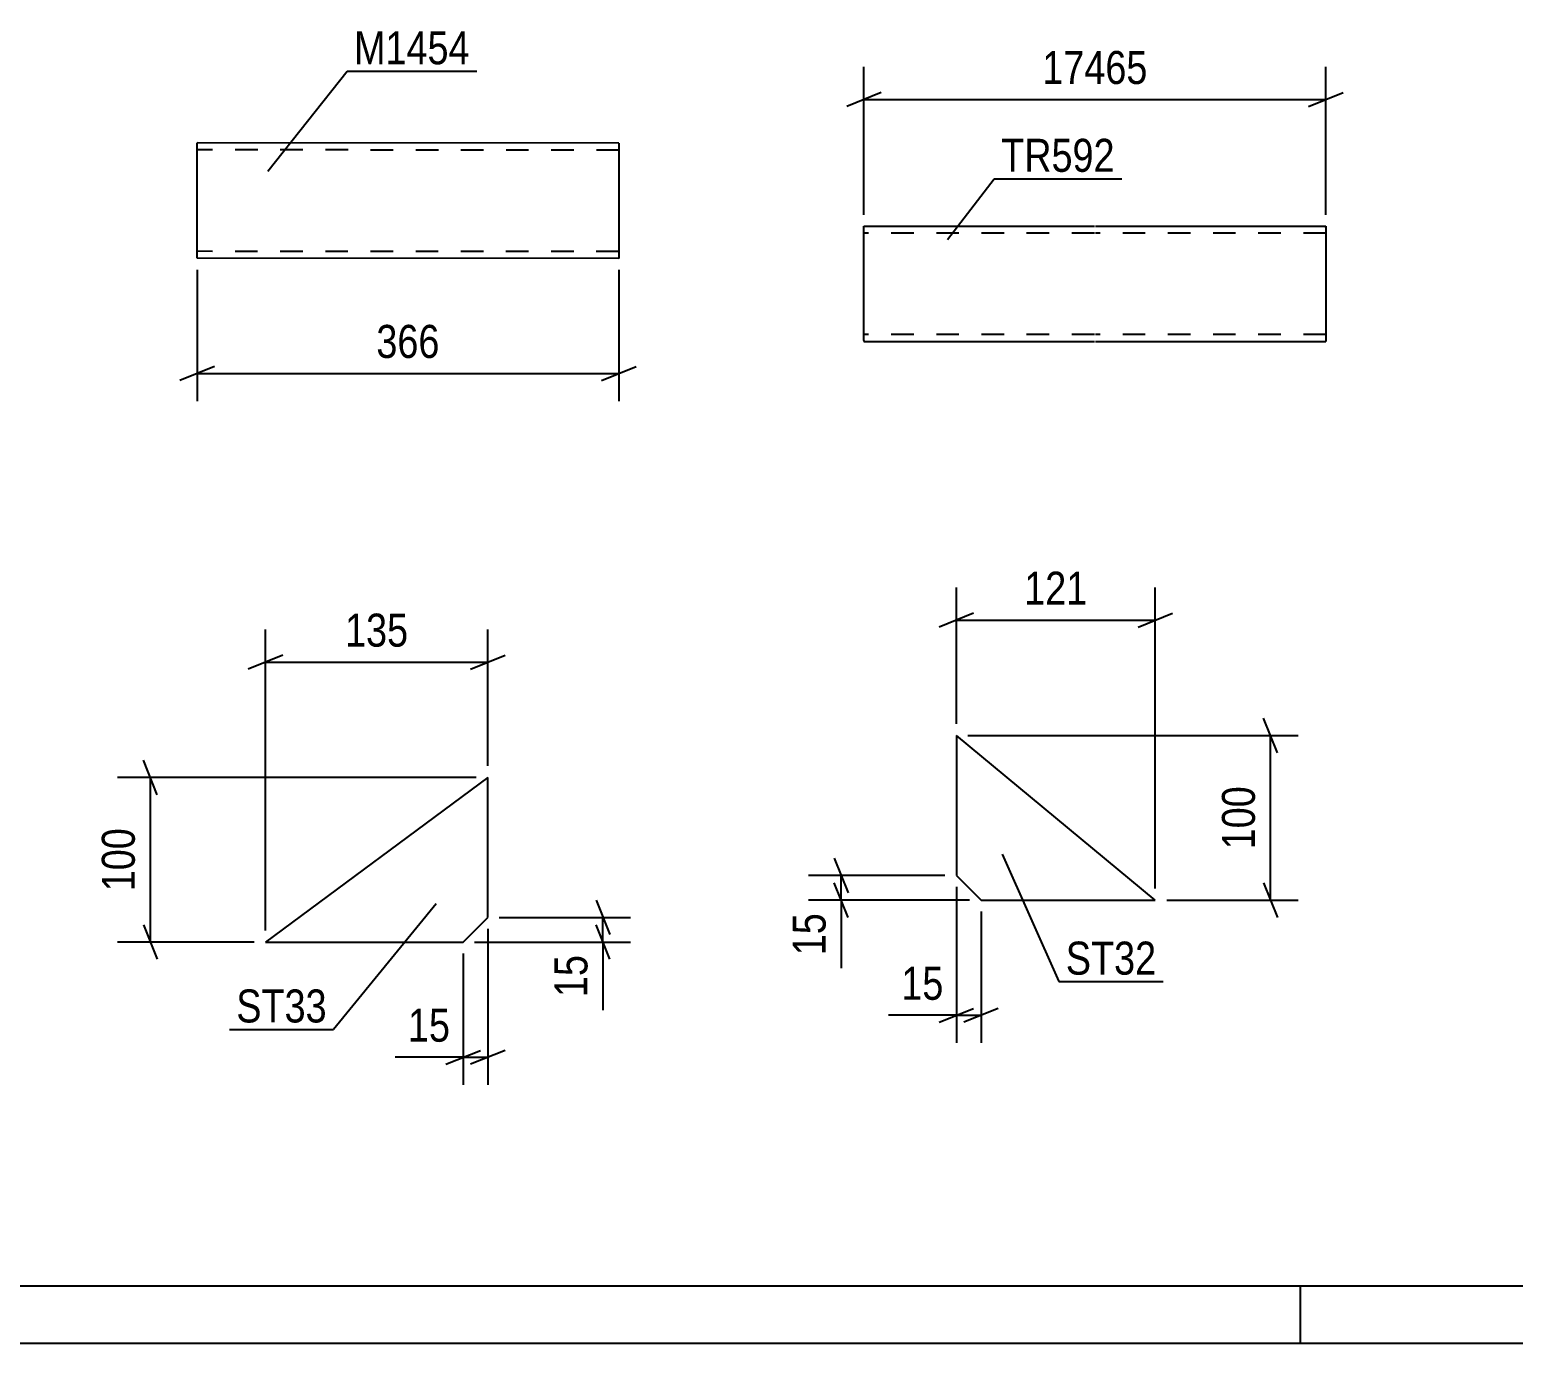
# Model space of a CAD drawing. Header units: millimetres. Extents: x -187 to 420, y 0 to 420.
# Drawn here: x 99.7 to 228.5, y 0 to 114 of the extents above; entities that cross this region are included whole.
import ezdxf

# ---------------------------------------------------------------- set-up
doc = ezdxf.new("R2010")
doc.units = ezdxf.units.MM
doc.linetypes.add('DXK_LINE_DOT2', pattern=[3.9198, 1.9599, -1.9599])
doc.styles.add('Arial Narrow', font='ARIALN.TTF', dxfattribs={"height": 0.2})

# ---------------------------------------------------------------- blocks, each defined once
blk = doc.blocks.new('Unknown-203760524-1117')
at = {"color": 5, "linetype": 'Continuous'}
for p, q in [((5, 5), (415, 5)), ((210, 0), (210, 5)), ((0, 0), (420, 0))]:
    blk.add_line(p, q, dxfattribs=at)
blk = doc.blocks.new('Part-203760524-2741 - 2725')
at = {"color": 2, "linetype": 'Continuous'}
for p, q in [((197.39, 38.46), (180.12, 52.74)), ((180.12, 52.74), (180.12, 40.6)), ((180.12, 40.6), (182.26, 38.46)), ((182.26, 38.46), (197.39, 38.46))]:
    blk.add_line(p, q, dxfattribs=at)
blk = doc.blocks.new('Part-203760524-2670 - 2654')
at = {"color": 2, "linetype": 'Continuous'}
for p, q in [((139.44, 49.1), (120.15, 34.82)), ((139.44, 36.96), (139.44, 49.1)), ((137.3, 34.82), (139.44, 36.96)), ((120.15, 34.82), (137.3, 34.82))]:
    blk.add_line(p, q, dxfattribs=at)
blk = doc.blocks.new('Part-203760524-2607 - 2591')
at = {"color": 2, "linetype": 'Continuous'}
for p, q in [((114.21, 94.15), (114.21, 104.15)), ((150.83, 104.13), (114.21, 104.15)), ((150.83, 104.13), (150.82, 94.13)), ((150.82, 94.13), (114.21, 94.15))]:
    blk.add_line(p, q, dxfattribs=at)
at = {"color": 7, "linetype": 'DXK_LINE_DOT2'}
for p, q in [((150.83, 103.53), (114.21, 103.55)), ((114.21, 94.79), (114.21, 94.89)), ((114.21, 94.79), (114.21, 94.89)), ((114.21, 94.75), (114.21, 94.79)), ((114.21, 94.75), (114.21, 94.79)), ((150.82, 94.73), (114.21, 94.75)), ((150.82, 94.73), (150.82, 94.78))]:
    blk.add_line(p, q, dxfattribs=at)
blk = doc.blocks.new('Part-203760524-2421 - 2402')
at = {"color": 2, "linetype": 'Continuous'}
for p, q in [((172.1, 87.01), (172.1, 96.92)), ((172.1, 96.92), (192.1, 96.92)), ((192.2, 96.92), (212.2, 96.92)), ((212.2, 96.92), (212.2, 86.92)), ((172.1, 87.01), (172.1, 86.92)), ((172.1, 86.92), (192.1, 86.92)), ((192.2, 86.92), (212.2, 86.92))]:
    blk.add_line(p, q, dxfattribs=at)
at = {"color": 7, "linetype": 'DXK_LINE_DOT2'}
for p, q in [((212.2, 96.82), (212.2, 96.92)), ((192.1, 96.32), (172.1, 96.32)), ((212.2, 96.32), (192.2, 96.32)), ((172.1, 87.52), (172.1, 87.56)), ((192.1, 87.52), (172.1, 87.52)), ((212.2, 87.52), (192.2, 87.52)), ((212.2, 87.52), (212.2, 87.56))]:
    blk.add_line(p, q, dxfattribs=at)
blk = doc.blocks.new('StraightDimension-203760524-2765 - 2725')
at = {"color": 7, "linetype": 'Continuous'}
for p, q in [((169.52, 42.1), (170.72, 39.1)), ((179.12, 40.6), (167.27, 40.6)), ((170.72, 36.96), (169.52, 39.96)), ((170.12, 38.46), (170.12, 40.6)), ((181.26, 38.46), (167.27, 38.46)), ((170.12, 38.46), (170.12, 32.55)), ((170.12, 38.46), (170.12, 32.55))]:
    blk.add_line(p, q, dxfattribs=at)
at = {"color": 0}
blk.add_wipeout([(169.37, 37.93), (165.17, 37.93), (165.17, 33.07), (169.37, 33.07)], dxfattribs=at)
at = {"color": 3, "style": 'Arial Narrow'}
blk.add_text('15', height=2.863, rotation=90.0002, dxfattribs=at).set_placement((168.77, 33.67))
blk = doc.blocks.new('StraightDimension-203760524-2743 - 2725')
at = {"color": 7, "linetype": 'Continuous'}
for p, q in [((180.12, 39.6), (180.12, 26.06)), ((182.26, 37.46), (182.26, 26.06)), ((180.12, 28.46), (174.22, 28.46)), ((180.12, 28.46), (174.22, 28.46)), ((178.62, 27.86), (181.62, 29.06)), ((180.12, 28.46), (182.26, 28.46)), ((183.76, 29.06), (180.76, 27.86))]:
    blk.add_line(p, q, dxfattribs=at)
at = {"color": 0}
blk.add_wipeout([(179.6, 29.21), (179.6, 33.41), (174.74, 33.41), (174.74, 29.21)], dxfattribs=at)
at = {"color": 3, "style": 'Arial Narrow'}
blk.add_text('15', height=2.863, dxfattribs=at).set_placement((175.34, 29.81))
blk = doc.blocks.new('StraightDimension-203760524-2755 - 2725')
at = {"color": 7, "linetype": 'Continuous'}
for p, q in [((180.12, 53.74), (180.12, 65.59)), ((197.39, 39.46), (197.39, 65.59)), ((181.62, 63.34), (178.62, 62.14)), ((195.89, 62.14), (198.89, 63.34)), ((180.12, 62.74), (197.39, 62.74))]:
    blk.add_line(p, q, dxfattribs=at)
at = {"color": 0}
blk.add_wipeout([(192.1, 63.49), (192.1, 67.69), (185.41, 67.69), (185.41, 63.49)], dxfattribs=at)
at = {"color": 3, "style": 'Arial Narrow'}
blk.add_text('121', height=2.863, dxfattribs=at).set_placement((186.01, 64.09))
blk = doc.blocks.new('StraightDimension-203760524-2776 - 2725')
at = {"color": 7, "linetype": 'Continuous'}
for p, q in [((207.99, 51.24), (206.79, 54.24)), ((181.12, 52.74), (209.79, 52.74)), ((207.39, 38.46), (207.39, 52.74)), ((206.79, 39.96), (207.99, 36.96)), ((198.39, 38.46), (209.79, 38.46))]:
    blk.add_line(p, q, dxfattribs=at)
at = {"color": 0}
blk.add_wipeout([(206.64, 48.94), (202.44, 48.94), (202.44, 42.26), (206.64, 42.26)], dxfattribs=at)
at = {"color": 3, "style": 'Arial Narrow'}
blk.add_text('100', height=2.863, rotation=90.0002, dxfattribs=at).set_placement((206.04, 42.86))
blk = doc.blocks.new('StraightDimension-203760524-2699 - 2654')
at = {"color": 7, "linetype": 'Continuous'}
for p, q in [((110.75, 47.6), (109.55, 50.6)), ((138.44, 49.1), (107.3, 49.1)), ((110.15, 34.82), (110.15, 49.1)), ((109.55, 36.32), (110.75, 33.32)), ((119.15, 34.82), (107.3, 34.82))]:
    blk.add_line(p, q, dxfattribs=at)
at = {"color": 0}
blk.add_wipeout([(109.4, 45.3), (105.2, 45.3), (105.2, 38.62), (109.4, 38.62)], dxfattribs=at)
at = {"color": 3, "style": 'Arial Narrow'}
blk.add_text('100', height=2.863, rotation=90.0002, dxfattribs=at).set_placement((108.8, 39.22))
blk = doc.blocks.new('StraightDimension-203760524-2672 - 2654')
at = {"color": 7, "linetype": 'Continuous'}
for p, q in [((120.15, 35.82), (120.15, 61.95)), ((139.44, 50.1), (139.44, 61.95)), ((121.65, 59.7), (118.65, 58.5)), ((137.94, 58.5), (140.94, 59.7)), ((120.15, 59.1), (139.44, 59.1))]:
    blk.add_line(p, q, dxfattribs=at)
at = {"color": 0}
blk.add_wipeout([(133.14, 59.85), (133.14, 64.05), (126.45, 64.05), (126.45, 59.85)], dxfattribs=at)
at = {"color": 3, "style": 'Arial Narrow'}
blk.add_text('135', height=2.863, dxfattribs=at).set_placement((127.05, 60.45))
blk = doc.blocks.new('StraightDimension-203760524-2684 - 2654')
at = {"color": 7, "linetype": 'Continuous'}
for p, q in [((139.44, 35.96), (139.44, 22.42)), ((137.3, 33.82), (137.3, 22.42)), ((137.3, 24.82), (131.39, 24.82)), ((137.3, 24.82), (131.39, 24.82)), ((135.8, 24.22), (138.8, 25.42)), ((137.3, 24.82), (139.44, 24.82)), ((140.94, 25.42), (137.94, 24.22))]:
    blk.add_line(p, q, dxfattribs=at)
at = {"color": 0}
blk.add_wipeout([(136.77, 25.57), (136.77, 29.77), (131.91, 29.77), (131.91, 25.57)], dxfattribs=at)
at = {"color": 3, "style": 'Arial Narrow'}
blk.add_text('15', height=2.863, dxfattribs=at).set_placement((132.51, 26.17))
blk = doc.blocks.new('StraightDimension-203760524-2711 - 2654')
at = {"color": 7, "linetype": 'Continuous'}
for p, q in [((148.84, 38.46), (150.04, 35.46)), ((140.44, 36.96), (151.84, 36.96)), ((150.04, 33.32), (148.84, 36.32)), ((149.44, 34.82), (149.44, 36.96)), ((138.3, 34.82), (151.84, 34.82)), ((149.44, 34.82), (149.44, 28.91)), ((149.44, 34.82), (149.44, 28.91))]:
    blk.add_line(p, q, dxfattribs=at)
at = {"color": 0}
blk.add_wipeout([(148.69, 34.29), (144.49, 34.29), (144.49, 29.44), (148.69, 29.44)], dxfattribs=at)
at = {"color": 3, "style": 'Arial Narrow'}
blk.add_text('15', height=2.863, rotation=90.0002, dxfattribs=at).set_placement((148.09, 30.04))
blk = doc.blocks.new('StraightDimension-203760524-2609 - 2591')
at = {"color": 7, "linetype": 'Continuous'}
for p, q in [((114.21, 93.15), (114.21, 81.75)), ((150.82, 93.13), (150.82, 81.75)), ((115.71, 84.75), (112.71, 83.55)), ((114.21, 84.15), (150.82, 84.15)), ((149.32, 83.55), (152.32, 84.75))]:
    blk.add_line(p, q, dxfattribs=at)
at = {"color": 0}
blk.add_wipeout([(135.86, 84.9), (135.86, 89.1), (129.17, 89.1), (129.17, 84.9)], dxfattribs=at)
at = {"color": 3, "style": 'Arial Narrow'}
blk.add_text('366', height=2.863, dxfattribs=at).set_placement((129.77, 85.5))
blk = doc.blocks.new('StraightDimension-203760524-2427 - 2402')
at = {"color": 7, "linetype": 'Continuous'}
for p, q in [((172.1, 97.92), (172.1, 110.77)), ((212.2, 97.92), (212.2, 110.77)), ((173.6, 108.52), (170.6, 107.32)), ((210.7, 107.32), (213.7, 108.52)), ((172.1, 107.92), (212.2, 107.92))]:
    blk.add_line(p, q, dxfattribs=at)
at = {"color": 0}
blk.add_wipeout([(197.32, 108.67), (197.32, 112.87), (186.98, 112.87), (186.98, 108.67)], dxfattribs=at)
at = {"color": 3, "style": 'Arial Narrow'}
blk.add_text('17465', height=2.863, dxfattribs=at).set_placement((187.58, 109.27))
blk = doc.blocks.new('Mark-203760524-2737 - 2725')
at = {"color": 0}
blk.add_wipeout([(197.48, 31.99), (197.48, 34.99), (189.62, 34.99), (189.62, 31.99)], dxfattribs=at)
blk.add_wipeout([(197.48, 31.99), (197.48, 34.99), (189.62, 34.99), (189.62, 31.99)], dxfattribs=at)
at = {"color": 30, "linetype": 'Continuous'}
for p, q in [((184.09, 42.44), (189.02, 31.39)), ((189.02, 31.39), (198.08, 31.39))]:
    blk.add_line(p, q, dxfattribs=at)
at = {"color": 3, "style": 'Arial Narrow'}
blk.add_text('ST32', height=2.863, dxfattribs=at).set_placement((189.62, 31.99))
blk = doc.blocks.new('Mark-203760524-2666 - 2654')
at = {"color": 0}
blk.add_wipeout([(125.46, 27.84), (125.46, 30.84), (117.61, 30.84), (117.61, 27.84)], dxfattribs=at)
blk.add_wipeout([(125.46, 27.84), (125.46, 30.84), (117.61, 30.84), (117.61, 27.84)], dxfattribs=at)
at = {"color": 30, "linetype": 'Continuous'}
for p in [(134.96, 38.14), (117.01, 27.24)]:
    blk.add_line(p, (126.06, 27.24), dxfattribs=at)
at = {"color": 3, "style": 'Arial Narrow'}
blk.add_text('ST33', height=2.863, dxfattribs=at).set_placement((117.61, 27.84))
blk = doc.blocks.new('Mark-203760524-2603 - 2591')
at = {"color": 0}
blk.add_wipeout([(137.88, 110.98), (137.88, 113.98), (127.83, 113.98), (127.83, 110.98)], dxfattribs=at)
blk.add_wipeout([(137.88, 110.98), (137.88, 113.98), (127.83, 113.98), (127.83, 110.98)], dxfattribs=at)
at = {"color": 30, "linetype": 'Continuous'}
for p, q in [((120.34, 101.7), (127.23, 110.38)), ((127.23, 110.38), (138.48, 110.38))]:
    blk.add_line(p, q, dxfattribs=at)
at = {"color": 3, "style": 'Arial Narrow'}
blk.add_text('M1454', height=2.863, dxfattribs=at).set_placement((127.83, 110.98))
blk = doc.blocks.new('Mark-203760524-2417 - 2402')
at = {"color": 0}
blk.add_wipeout([(193.88, 101.65), (193.88, 104.65), (184.01, 104.65), (184.01, 101.65)], dxfattribs=at)
blk.add_wipeout([(193.88, 101.65), (193.88, 104.65), (184.01, 104.65), (184.01, 101.65)], dxfattribs=at)
at = {"color": 30, "linetype": 'Continuous'}
for p, q in [((179.34, 95.79), (183.41, 101.05)), ((183.41, 101.05), (194.48, 101.05))]:
    blk.add_line(p, q, dxfattribs=at)
at = {"color": 3, "style": 'Arial Narrow'}
blk.add_text('TR592', height=2.863, dxfattribs=at).set_placement((184.01, 101.65))

msp = doc.modelspace()

# ---------------------------------------------------------------- block references
for name in ['Unknown-203760524-1117', 'Part-203760524-2607 - 2591', 'Part-203760524-2421 - 2402', 'Part-203760524-2741 - 2725', 'Part-203760524-2670 - 2654']:
    msp.add_blockref(name, (0, 0))

# ---------------------------------------------------------------- next in the draw order: block references
for name in ['Mark-203760524-2603 - 2591', 'StraightDimension-203760524-2427 - 2402', 'StraightDimension-203760524-2609 - 2591', 'StraightDimension-203760524-2699 - 2654', 'StraightDimension-203760524-2765 - 2725']:
    msp.add_blockref(name, (0, 0))

# ---------------------------------------------------------------- next in the draw order: block references
for name in ['Mark-203760524-2417 - 2402', 'StraightDimension-203760524-2672 - 2654', 'StraightDimension-203760524-2743 - 2725']:
    msp.add_blockref(name, (0, 0))

# ---------------------------------------------------------------- next in the draw order: block references
for name in ['StraightDimension-203760524-2755 - 2725', 'StraightDimension-203760524-2684 - 2654']:
    msp.add_blockref(name, (0, 0))

# ---------------------------------------------------------------- next in the draw order: block references
for name in ['StraightDimension-203760524-2776 - 2725', 'Mark-203760524-2666 - 2654', 'StraightDimension-203760524-2711 - 2654']:
    msp.add_blockref(name, (0, 0))

# ---------------------------------------------------------------- next in the draw order: block references
msp.add_blockref('Mark-203760524-2737 - 2725', (0, 0))

doc.saveas('drawing.dxf')
